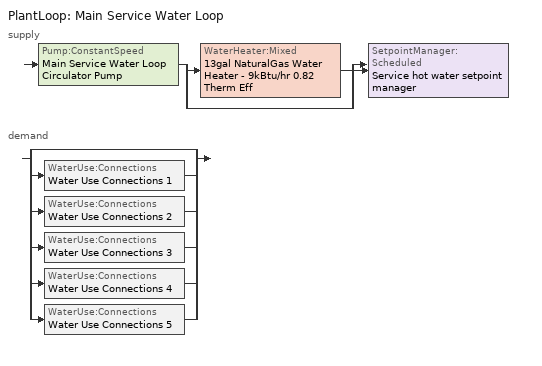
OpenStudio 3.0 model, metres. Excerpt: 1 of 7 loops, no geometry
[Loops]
PlantLoop 'Main Service Water Loop'
 supply: Pump:ConstantSpeed 'Main Service Water Loop Circulator Pump' > split
  | WaterHeater:Mixed '13gal NaturalGas Water Heater - 9kBtu/hr 0.82 Therm Eff'
  | bypass
  join > SetpointManager:Scheduled 'Service hot water setpoint manager'
 demand: split
  | bypass
  | WaterUse:Connections 'Water Use Connections 1'
  | WaterUse:Connections 'Water Use Connections 2'
  | WaterUse:Connections 'Water Use Connections 3'
  | WaterUse:Connections 'Water Use Connections 4'
  | WaterUse:Connections 'Water Use Connections 5'
[PlantLoop]
Main Service Water Loop: Glycol Concentration=0; Maximum Loop Temperature {C}=60; Minimum Loop Temperature {C}=10; Plant Loop Volume {m3}=Autocalculate; Load Distribution Scheme=Optimal
[Sizing:Plant]
Main Service Water Loop: Loop Type=Heating; Design Loop Exit Temperature {C}=60; Loop Design Temperature Difference {deltaC}=5; Sizing Option=NonCoincident; Zone Timesteps in Averaging Window=1; Coincident Sizing Factor Mode=None
[SetpointManager:Scheduled]
Service hot water setpoint manager: Control Variable=Temperature; Schedule=Service Water Loop Temp - 140F
[Pump:ConstantSpeed]
Main Service Water Loop Circulator Pump: Rated Flow Rate {m3/s}=autosize; Rated Pump Head {Pa}=410.142; Rated Power Consumption {W}=autosize; Motor Efficiency=0.7; Fraction of Motor Inefficiencies to Fluid Stream=0; Pump Control Type=Intermittent; Design Power Sizing Method=PowerPerFlowPerPressure; Design Electric Power per Unit Flow Rate {W/(m3/s)}=348701.1; Design Shaft Power per Unit Flow Rate per Unit Head {W-s/m3-Pa}=1.28205
[WaterHeater:Mixed]
13gal NaturalGas Water Heater - 9kBtu/hr 0.82 Therm Eff: Tank Volume {m3}=0.0483791; Setpoint Temperature Schedule=Service Water Loop Temp - 140F; Deadband Temperature Difference {deltaC}=2; Maximum Temperature Limit {C}=60; Heater Control Type=Cycle; Heater Maximum Capacity {W}=2527.81; Heater Fuel Type=NaturalGas; Heater Thermal Efficiency=0.82; Part Load Factor Curve=SWH-EFFFPLR-NECB2011; Off Cycle Parasitic Fuel Consumption Rate {W}=12.8625; Off Cycle Parasitic Fuel Type=NaturalGas; Off Cycle Parasitic Heat Fraction to Tank=0.8; On Cycle Parasitic Fuel Consumption Rate {W}=12.8625; On Cycle Parasitic Fuel Type=NaturalGas; On Cycle Parasitic Heat Fraction to Tank=0; Ambient Temperature Indicator=Schedule; Ambient Temperature Schedule=Water Heater Ambient Temp Schedule - 70f; Off Cycle Loss Coefficient to Ambient Temperature {W/K}=0.503439; On Cycle Loss Coefficient to Ambient Temperature {W/K}=0.503439; Use Side Effectiveness=1; Source Side Effectiveness=1; Use Side Design Flow Rate {m3/s}=autosize; Source Side Design Flow Rate {m3/s}=autosize; Indirect Water Heating Recovery Time {hr}=1.5; Source Side Flow Control Mode=IndirectHeatPrimarySetpoint
[WaterUse:Connections]
Name | Water Use Equipment Name 1
Water Use Connections 1 | Core_zn Service Water Use 0.06gal/min
Water Use Connections 2 | Perimeter_zn_1 Service Water Use 0.04gal/min
Water Use Connections 3 | Perimeter_zn_2 Service Water Use 0.03gal/min
Water Use Connections 4 | Perimeter_zn_3 Service Water Use 0.04gal/min
Water Use Connections 5 | Perimeter_zn_4 Service Water Use 0.03gal/min
[WaterUse:Equipment:Definition]
Name | Peak Flow Rate {m3/s} | Target Temperature Schedule | Sensible Fraction Schedule | Latent Fraction Schedule
Core_zn Service Water Use Def 0.06gal/min | 3.57689e-06 | Schedule Ruleset 5 | Schedule Ruleset 3 | Schedule Ruleset 4
Perimeter_zn_1 Service Water Use Def 0.04gal/min | 2.71152e-06 | Schedule Ruleset 8 | Schedule Ruleset 6 | Schedule Ruleset 7
Perimeter_zn_2 Service Water Use Def 0.03gal/min | 1.60851e-06 | Schedule Ruleset 11 | Schedule Ruleset 9 | Schedule Ruleset 10
Perimeter_zn_3 Service Water Use Def 0.04gal/min | 2.71152e-06 | Schedule Ruleset 14 | Schedule Ruleset 12 | Schedule Ruleset 13
Perimeter_zn_4 Service Water Use Def 0.03gal/min | 1.60851e-06 | Schedule Ruleset 17 | Schedule Ruleset 15 | Schedule Ruleset 16
[WaterUse:Equipment] Flow Rate Fraction Schedule=NECB-A-Service Water Heating
Name | Water Use Equipment Definition | Space
Core_zn Service Water Use 0.06gal/min | Core_zn Service Water Use Def 0.06gal/min | Core_ZN
Perimeter_zn_1 Service Water Use 0.04gal/min | Perimeter_zn_1 Service Water Use Def 0.04gal/min | Perimeter_ZN_1
Perimeter_zn_2 Service Water Use 0.03gal/min | Perimeter_zn_2 Service Water Use Def 0.03gal/min | Perimeter_ZN_2
Perimeter_zn_3 Service Water Use 0.04gal/min | Perimeter_zn_3 Service Water Use Def 0.04gal/min | Perimeter_ZN_3
Perimeter_zn_4 Service Water Use 0.03gal/min | Perimeter_zn_4 Service Water Use Def 0.03gal/min | Perimeter_ZN_4
[Schedule:Ruleset]
Name | Default Day Schedule
Service Water Loop Temp - 140F | Service Water Loop Temp - 140F Default
Water Heater Ambient Temp Schedule - 70f | Water Heater Ambient Temp Schedule - 70f Default
Schedule Ruleset 3 | Schedule Day 5
Schedule Ruleset 4 | Schedule Day 6
Schedule Ruleset 5 | Schedule Day 7
NECB-A-Service Water Heating | NECB-A-Service Water Heating Default
Schedule Ruleset 6 | Schedule Day 8
Schedule Ruleset 7 | Schedule Day 9
Schedule Ruleset 8 | Schedule Day 10
Schedule Ruleset 9 | Schedule Day 11
Schedule Ruleset 10 | Schedule Day 12
Schedule Ruleset 11 | Schedule Day 13
Schedule Ruleset 12 | Schedule Day 14
Schedule Ruleset 13 | Schedule Day 15
Schedule Ruleset 14 | Schedule Day 16
Schedule Ruleset 15 | Schedule Day 17
Schedule Ruleset 16 | Schedule Day 18
Schedule Ruleset 17 | Schedule Day 19
[Schedule:Day]
Service Water Loop Temp - 140F Default; Schedule Day 7; Schedule Day 10; Schedule Day 13; Schedule Day 16; Schedule Day 19: 24, 0, 60
Water Heater Ambient Temp Schedule - 70f Default: 24, 0, 21.1111
Schedule Day 5; Schedule Day 8; Schedule Day 11; Schedule Day 14; Schedule Day 17: 24, 0, 0.2
Schedule Day 6; NECB-A-Service Water Heating Sat Day; NECB-A-Service Water Heating Sun|Hol Day; Schedule Day 9; Schedule Day 12; Schedule Day 15; Schedule Day 18: 24, 0, 0.05
NECB-A-Service Water Heating Default; NECB-A-Service Water Heating Default|Wkdy Day: 7, 0, 0.05, 8, 0, 0.1, 10, 0, 0.5, 16, 0, 0.9, 17, 0, 0.7, 18, 0, 0.5, 19, 0, 0.3, 22, 0, 0.2, 24, 0, 0.05
[Schedule:Rule] Schedule Ruleset=NECB-A-Service Water Heating; Date Specification Type=DateRange; Start Month=1; Start Day=1; End Month=12; End Day=31
Name | Rule Order | Day Schedule | Apply Monday | Apply Tuesday | Apply Wednesday | Apply Thursday | Apply Friday | Apply Saturday | Apply Sunday
Schedule Rule 17 | 2 | NECB-A-Service Water Heating Default|Wkdy Day | Yes | Yes | Yes | Yes | Yes
Schedule Rule 18 | 1 | NECB-A-Service Water Heating Sat Day |  |  |  |  |  | Yes
Schedule Rule 19 | 0 | NECB-A-Service Water Heating Sun|Hol Day |  |  |  |  |  |  | Yes
[Curve:Cubic]
SWH-EFFFPLR-NECB2011: Coefficient1 Constant=0.7576; Coefficient2 x=1.0071; Coefficient3 x**2=-1.4443; Coefficient4 x**3=0.6844; Minimum Value of x=0; Maximum Value of x=1
